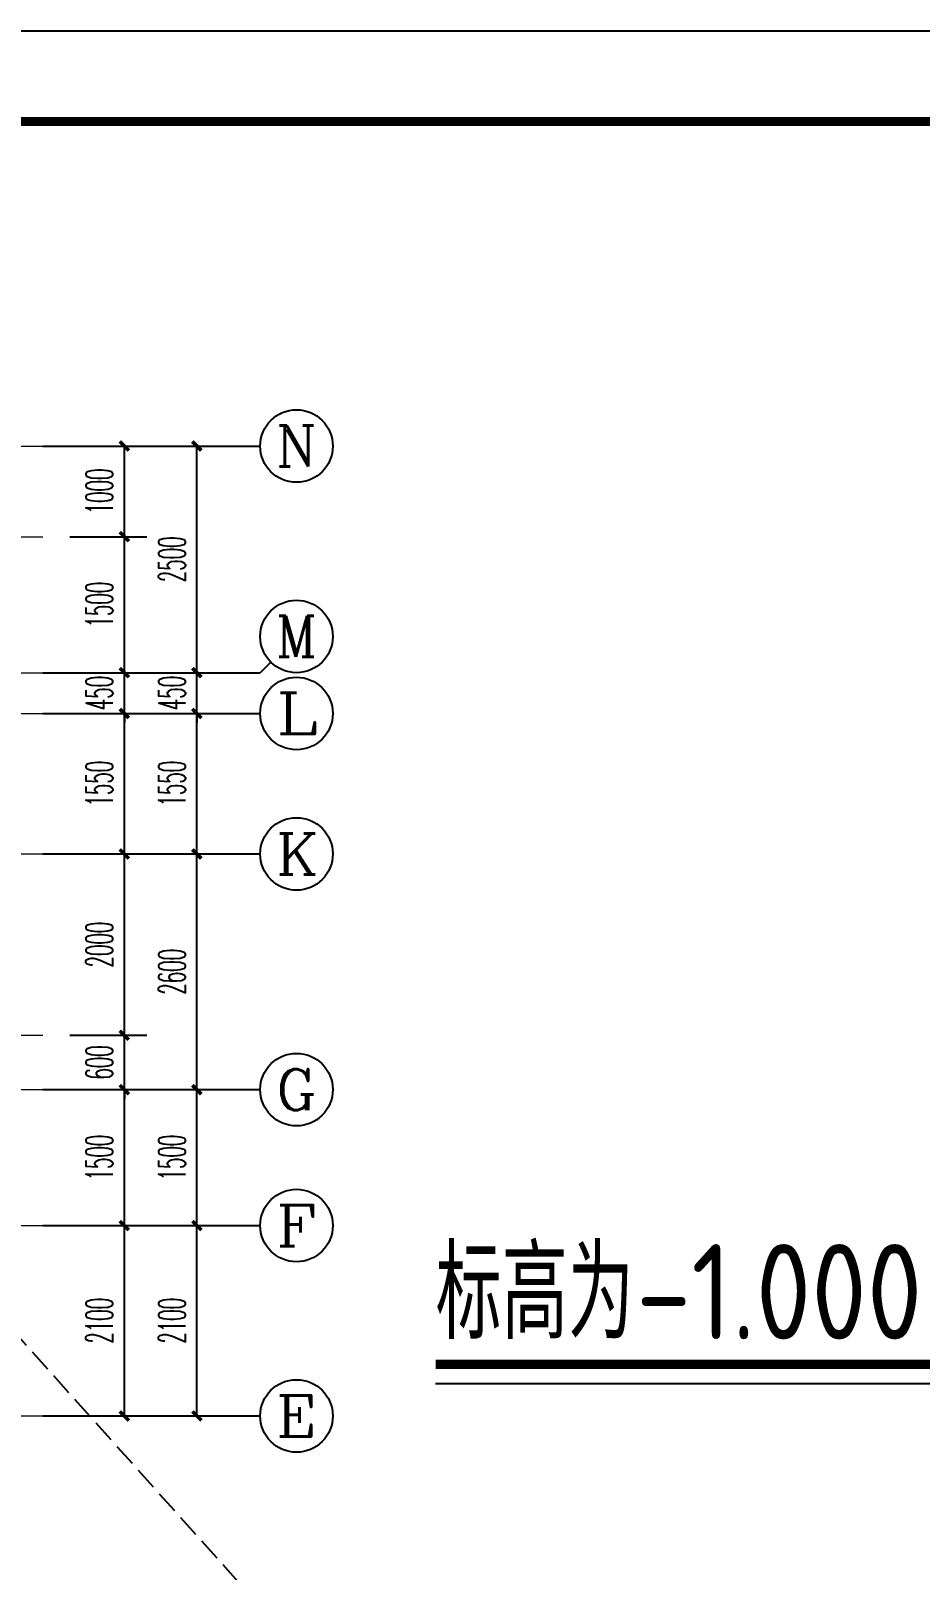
# Model space of a CAD drawing. Extents: x 27938 to 650306, y -92720 to 1524912.
# Drawn here: x 277926 to 287739, y 762082 to 779065 of the extents above; entities that cross this region are included whole.
import ezdxf
from ezdxf.enums import TextEntityAlignment as Align

# ---------------------------------------------------------------- set-up
doc = ezdxf.new("R2010")
doc.units = 0
doc.header["$LTSCALE"] = 1000
doc.header["$MEASUREMENT"] = 0
doc.linetypes.add('__DASH', pattern=[0.35, 0.25, -0.1])
doc.linetypes.add('DOTE', pattern=[2.42, 2, -0.2, 0.02, -0.2])
for name, color, linetype in [('AXIS', 3, 'Continuous'), ('AXIS_TEXT', 4, 'Continuous'), ('DIM_SYMB', 3, 'Continuous'), ('图框', 140, 'Continuous')]:
    doc.layers.add(name, color=color, linetype=linetype)
doc.layers.add('DOTE', color=19, linetype='DOTE', lineweight=9)
doc.layers.add('yichutu', color=7, linetype='Continuous', true_color=0xffffff, plot=False)
doc.styles.add('_TCH_AXIS', font='COMPLEX', dxfattribs={"bigfont": 'GBCBIG'})
doc.styles.add('_TCH_DIM_T3', font='SIMPLEX.shx', dxfattribs={"width": 0.494118, "bigfont": 'GBCBIG.shx'})
doc.styles.add('COMPLEX', font='COMPLEX')
doc.styles.get("Standard").update_dxf_attribs({"font": 'gbenor.shx', "bigfont": 'gbcbig.shx'})
doc.dimstyles.new('_TCH_ARCH&&100', dxfattribs={"dimtxt": 297.5, "dimasz": 100, "dimexe": 250, "dimexo": 300, "dimgap": 126.25, "dimtad": 1, "dimdec": 0, "dimzin": 0, "dimdsep": 46, "dimtxsty": '_TCH_DIM_T3', "dimblk": 'ARCHTICK', "dimcen": 0.09, "dimclrt": 4, "dimazin": 2, "dimtfac": 1, "dimtdec": 0, "dimtix": 1, "dimtmove": 2, "dimatfit": 3, "dimfxl": 1, "dimtolj": 1, "dimtzin": 0, "dimarcsym": 0})

# ---------------------------------------------------------------- blocks, each defined once
blk = doc.blocks.new('TK')
at = {"layer": '图框'}
blk.add_lwpolyline([(465375, 548714), (549475, 548714), (549475, 489314), (465375, 489314)], close=True, dxfattribs=at)
blk.add_lwpolyline([(465375, 548714), (549475, 548714), (549475, 489314), (465375, 489314)], close=True, dxfattribs=at)
at = {"layer": '图框', "const_width": 100}
blk.add_lwpolyline([(548475, 490314), (548475, 547714), (467875, 547714), (467875, 490314)], close=True, dxfattribs=at)
blk = doc.blocks.new('yct-841-594-84100-59400-100-1000.0')
at = {"layer": 'yichutu', "color": 7, "true_color": 0xffffff}
blk.add_lwpolyline([(0, 0), (0, 59400), (84100, 59400), (84100, 0)], close=True, dxfattribs=at)
blk = doc.blocks.new('_ArchTick')
at = {"color": 0, "linetype": 'ByBlock', "const_width": 0.4}
blk.add_lwpolyline([(-0.5, -0.5), (0.5, 0.5)], dxfattribs=at)
blk = doc.blocks.new('*D1193')
at = {"layer": 'AXIS', "color": 0, "lineweight": -2}
for p, q in [((11964, -7600), (13614, -7600)), ((13364, -9700), (13364, -7600)), ((11964, -9700), (13614, -9700))]:
    blk.add_line(p, q, dxfattribs=at)
at = {"layer": 'Defpoints', "color": 0}
for p in [(11664, -7600), (13364, -7600), (11664, -9700)]:
    blk.add_point(p, dxfattribs=at)
at = {"layer": 'AXIS', "color": 0, "lineweight": -2, "xscale": 100, "yscale": 100, "zscale": 100}
for p, rotation in [((13364, -7600), 90), ((13364, -9700), 270)]:
    blk.add_blockref('_ArchTick', p, dxfattribs=dict(at, rotation=rotation))
at = {"layer": 'AXIS', "color": 4, "insert": (13089, -8650), "char_height": 297.5, "attachment_point": 5, "rotation": 90, "style": '_TCH_DIM_T3'}
blk.add_mtext('\\A1;2100', dxfattribs=at)
blk = doc.blocks.new('*D1194')
at = {"layer": 'AXIS', "color": 0, "lineweight": -2}
for p, q in [((11964, -6100), (13614, -6100)), ((13364, -7600), (13364, -6100)), ((11964, -7600), (13614, -7600))]:
    blk.add_line(p, q, dxfattribs=at)
at = {"layer": 'Defpoints', "color": 0}
for p in [(11664, -6100), (13364, -6100), (11664, -7600)]:
    blk.add_point(p, dxfattribs=at)
at = {"layer": 'AXIS', "color": 0, "lineweight": -2, "xscale": 100, "yscale": 100, "zscale": 100}
for p, rotation in [((13364, -6100), 90), ((13364, -7600), 270)]:
    blk.add_blockref('_ArchTick', p, dxfattribs=dict(at, rotation=rotation))
at = {"layer": 'AXIS', "color": 4, "insert": (13089, -6850), "char_height": 297.5, "attachment_point": 5, "rotation": 90, "style": '_TCH_DIM_T3'}
blk.add_mtext('\\A1;1500', dxfattribs=at)
blk = doc.blocks.new('*D1195')
at = {"layer": 'AXIS', "color": 0, "lineweight": -2}
for p, q in [((11964, -3500), (13614, -3500)), ((13364, -6100), (13364, -3500)), ((11964, -6100), (13614, -6100))]:
    blk.add_line(p, q, dxfattribs=at)
at = {"layer": 'Defpoints', "color": 0}
for p in [(11664, -3500), (13364, -3500), (11664, -6100)]:
    blk.add_point(p, dxfattribs=at)
at = {"layer": 'AXIS', "color": 0, "lineweight": -2, "xscale": 100, "yscale": 100, "zscale": 100}
for p, rotation in [((13364, -3500), 90), ((13364, -6100), 270)]:
    blk.add_blockref('_ArchTick', p, dxfattribs=dict(at, rotation=rotation))
at = {"layer": 'AXIS', "color": 4, "insert": (13089, -4800), "char_height": 297.5, "attachment_point": 5, "rotation": 90, "style": '_TCH_DIM_T3'}
blk.add_mtext('\\A1;2600', dxfattribs=at)
blk = doc.blocks.new('*D1196')
at = {"layer": 'AXIS', "color": 0, "lineweight": -2}
for p, q in [((11964, -1950), (13614, -1950)), ((13364, -3500), (13364, -1950)), ((11964, -3500), (13614, -3500))]:
    blk.add_line(p, q, dxfattribs=at)
at = {"layer": 'Defpoints', "color": 0}
for p in [(11664, -1950), (13364, -1950), (11664, -3500)]:
    blk.add_point(p, dxfattribs=at)
at = {"layer": 'AXIS', "color": 0, "lineweight": -2, "xscale": 100, "yscale": 100, "zscale": 100}
for p, rotation in [((13364, -1950), 90), ((13364, -3500), 270)]:
    blk.add_blockref('_ArchTick', p, dxfattribs=dict(at, rotation=rotation))
at = {"layer": 'AXIS', "color": 4, "insert": (13089, -2725), "char_height": 297.5, "attachment_point": 5, "rotation": 90, "style": '_TCH_DIM_T3'}
blk.add_mtext('\\A1;1550', dxfattribs=at)
blk = doc.blocks.new('*D1197')
at = {"layer": 'AXIS', "color": 0, "lineweight": -2}
for p, q in [((11964, -1500), (13614, -1500)), ((13364, -1500), (13364, -1400)), ((13364, -1950), (13364, -1500)), ((11964, -1950), (13614, -1950)), ((13364, -1950), (13364, -2050))]:
    blk.add_line(p, q, dxfattribs=at)
at = {"layer": 'Defpoints', "color": 0}
for p in [(11664, -1500), (13364, -1500), (11664, -1950)]:
    blk.add_point(p, dxfattribs=at)
at = {"layer": 'AXIS', "color": 0, "lineweight": -2, "xscale": 100, "yscale": 100, "zscale": 100}
for p, rotation in [((13364, -1500), 270), ((13364, -1950), 90)]:
    blk.add_blockref('_ArchTick', p, dxfattribs=dict(at, rotation=rotation))
at = {"layer": 'AXIS', "color": 4, "insert": (13089, -1725), "char_height": 297.5, "attachment_point": 5, "rotation": 90, "style": '_TCH_DIM_T3'}
blk.add_mtext('\\A1;450', dxfattribs=at)
blk = doc.blocks.new('*D1198')
at = {"layer": 'AXIS', "color": 0, "lineweight": -2}
for p, q in [((11964, 1000), (13614, 1000)), ((13364, -1500), (13364, 1000)), ((11964, -1500), (13614, -1500))]:
    blk.add_line(p, q, dxfattribs=at)
at = {"layer": 'Defpoints', "color": 0}
for p in [(11664, 1000), (13364, 1000), (11664, -1500)]:
    blk.add_point(p, dxfattribs=at)
at = {"layer": 'AXIS', "color": 0, "lineweight": -2, "xscale": 100, "yscale": 100, "zscale": 100}
for p, rotation in [((13364, 1000), 90), ((13364, -1500), 270)]:
    blk.add_blockref('_ArchTick', p, dxfattribs=dict(at, rotation=rotation))
at = {"layer": 'AXIS', "color": 4, "insert": (13089, -250), "char_height": 297.5, "attachment_point": 5, "rotation": 90, "style": '_TCH_DIM_T3'}
blk.add_mtext('\\A1;2500', dxfattribs=at)
blk = doc.blocks.new('*D1199')
at = {"layer": 'AXIS', "color": 0, "lineweight": -2}
for p, q in [((11964, -7600), (12814, -7600)), ((12564, -9700), (12564, -7600)), ((11964, -9700), (12814, -9700))]:
    blk.add_line(p, q, dxfattribs=at)
at = {"layer": 'Defpoints', "color": 0}
for p in [(11664, -7600), (12564, -7600), (11664, -9700)]:
    blk.add_point(p, dxfattribs=at)
at = {"layer": 'AXIS', "color": 0, "lineweight": -2, "xscale": 100, "yscale": 100, "zscale": 100}
for p, rotation in [((12564, -7600), 90), ((12564, -9700), 270)]:
    blk.add_blockref('_ArchTick', p, dxfattribs=dict(at, rotation=rotation))
at = {"layer": 'AXIS', "color": 4, "insert": (12289, -8650), "char_height": 297.5, "attachment_point": 5, "rotation": 90, "style": '_TCH_DIM_T3'}
blk.add_mtext('\\A1;2100', dxfattribs=at)
blk = doc.blocks.new('*D1200')
at = {"layer": 'AXIS', "color": 0, "lineweight": -2}
for p, q in [((11964, -6100), (12814, -6100)), ((12564, -7600), (12564, -6100)), ((11964, -7600), (12814, -7600))]:
    blk.add_line(p, q, dxfattribs=at)
at = {"layer": 'Defpoints', "color": 0}
for p in [(11664, -6100), (12564, -6100), (11664, -7600)]:
    blk.add_point(p, dxfattribs=at)
at = {"layer": 'AXIS', "color": 0, "lineweight": -2, "xscale": 100, "yscale": 100, "zscale": 100}
for p, rotation in [((12564, -6100), 90), ((12564, -7600), 270)]:
    blk.add_blockref('_ArchTick', p, dxfattribs=dict(at, rotation=rotation))
at = {"layer": 'AXIS', "color": 4, "insert": (12289, -6850), "char_height": 297.5, "attachment_point": 5, "rotation": 90, "style": '_TCH_DIM_T3'}
blk.add_mtext('\\A1;1500', dxfattribs=at)
blk = doc.blocks.new('*D1201')
at = {"layer": 'AXIS', "color": 0, "lineweight": -2}
for p, q in [((12564, -5500), (12564, -5400)), ((11964, -5500), (12814, -5500)), ((12564, -6100), (12564, -5500)), ((11964, -6100), (12814, -6100)), ((12564, -6100), (12564, -6200))]:
    blk.add_line(p, q, dxfattribs=at)
at = {"layer": 'Defpoints', "color": 0}
for p in [(11664, -5500), (12564, -5500), (11664, -6100)]:
    blk.add_point(p, dxfattribs=at)
at = {"layer": 'AXIS', "color": 0, "lineweight": -2, "xscale": 100, "yscale": 100, "zscale": 100}
for p, rotation in [((12564, -5500), 270), ((12564, -6100), 90)]:
    blk.add_blockref('_ArchTick', p, dxfattribs=dict(at, rotation=rotation))
at = {"layer": 'AXIS', "color": 4, "insert": (12289, -5800), "char_height": 297.5, "attachment_point": 5, "rotation": 90, "style": '_TCH_DIM_T3'}
blk.add_mtext('\\A1;600', dxfattribs=at)
blk = doc.blocks.new('*D1202')
at = {"layer": 'AXIS', "color": 0, "lineweight": -2}
for p, q in [((11964, -3500), (12814, -3500)), ((12564, -5500), (12564, -3500)), ((11964, -5500), (12814, -5500))]:
    blk.add_line(p, q, dxfattribs=at)
at = {"layer": 'Defpoints', "color": 0}
for p in [(11664, -3500), (12564, -3500), (11664, -5500)]:
    blk.add_point(p, dxfattribs=at)
at = {"layer": 'AXIS', "color": 0, "lineweight": -2, "xscale": 100, "yscale": 100, "zscale": 100}
for p, rotation in [((12564, -3500), 90), ((12564, -5500), 270)]:
    blk.add_blockref('_ArchTick', p, dxfattribs=dict(at, rotation=rotation))
at = {"layer": 'AXIS', "color": 4, "insert": (12289, -4500), "char_height": 297.5, "attachment_point": 5, "rotation": 90, "style": '_TCH_DIM_T3'}
blk.add_mtext('\\A1;2000', dxfattribs=at)
blk = doc.blocks.new('*D1203')
at = {"layer": 'AXIS', "color": 0, "lineweight": -2}
for p, q in [((11964, -1950), (12814, -1950)), ((12564, -3500), (12564, -1950)), ((11964, -3500), (12814, -3500))]:
    blk.add_line(p, q, dxfattribs=at)
at = {"layer": 'Defpoints', "color": 0}
for p in [(11664, -1950), (12564, -1950), (11664, -3500)]:
    blk.add_point(p, dxfattribs=at)
at = {"layer": 'AXIS', "color": 0, "lineweight": -2, "xscale": 100, "yscale": 100, "zscale": 100}
for p, rotation in [((12564, -1950), 90), ((12564, -3500), 270)]:
    blk.add_blockref('_ArchTick', p, dxfattribs=dict(at, rotation=rotation))
at = {"layer": 'AXIS', "color": 4, "insert": (12289, -2725), "char_height": 297.5, "attachment_point": 5, "rotation": 90, "style": '_TCH_DIM_T3'}
blk.add_mtext('\\A1;1550', dxfattribs=at)
blk = doc.blocks.new('*D1204')
at = {"layer": 'AXIS', "color": 0, "lineweight": -2}
for p, q in [((11964, -1500), (12814, -1500)), ((12564, -1500), (12564, -1400)), ((12564, -1950), (12564, -1500)), ((11964, -1950), (12814, -1950)), ((12564, -1950), (12564, -2050))]:
    blk.add_line(p, q, dxfattribs=at)
at = {"layer": 'Defpoints', "color": 0}
for p in [(11664, -1500), (12564, -1500), (11664, -1950)]:
    blk.add_point(p, dxfattribs=at)
at = {"layer": 'AXIS', "color": 0, "lineweight": -2, "xscale": 100, "yscale": 100, "zscale": 100}
for p, rotation in [((12564, -1500), 270), ((12564, -1950), 90)]:
    blk.add_blockref('_ArchTick', p, dxfattribs=dict(at, rotation=rotation))
at = {"layer": 'AXIS', "color": 4, "insert": (12289, -1725), "char_height": 297.5, "attachment_point": 5, "rotation": 90, "style": '_TCH_DIM_T3'}
blk.add_mtext('\\A1;450', dxfattribs=at)
blk = doc.blocks.new('*D1205')
at = {"layer": 'AXIS', "color": 0, "lineweight": -2}
for p, q in [((11964, 0), (12814, 0)), ((12564, -1500), (12564, 0)), ((11964, -1500), (12814, -1500))]:
    blk.add_line(p, q, dxfattribs=at)
at = {"layer": 'Defpoints', "color": 0}
for p in [(11664, 0), (12564, 0), (11664, -1500)]:
    blk.add_point(p, dxfattribs=at)
at = {"layer": 'AXIS', "color": 0, "lineweight": -2, "xscale": 100, "yscale": 100, "zscale": 100}
for p, rotation in [((12564, 0), 90), ((12564, -1500), 270)]:
    blk.add_blockref('_ArchTick', p, dxfattribs=dict(at, rotation=rotation))
at = {"layer": 'AXIS', "color": 4, "insert": (12289, -750), "char_height": 297.5, "attachment_point": 5, "rotation": 90, "style": '_TCH_DIM_T3'}
blk.add_mtext('\\A1;1500', dxfattribs=at)
blk = doc.blocks.new('*D1206')
at = {"layer": 'AXIS', "color": 0, "lineweight": -2}
for p, q in [((11964, 1000), (12814, 1000)), ((12564, 0), (12564, 1000)), ((11964, 0), (12814, 0))]:
    blk.add_line(p, q, dxfattribs=at)
at = {"layer": 'Defpoints', "color": 0}
for p in [(11664, 1000), (12564, 1000), (11664, 0)]:
    blk.add_point(p, dxfattribs=at)
at = {"layer": 'AXIS', "color": 0, "lineweight": -2, "xscale": 100, "yscale": 100, "zscale": 100}
for p, rotation in [((12564, 1000), 90), ((12564, 0), 270)]:
    blk.add_blockref('_ArchTick', p, dxfattribs=dict(at, rotation=rotation))
at = {"layer": 'AXIS', "color": 4, "insert": (12289, 500), "char_height": 297.5, "attachment_point": 5, "rotation": 90, "style": '_TCH_DIM_T3'}
blk.add_mtext('\\A1;1000', dxfattribs=at)
blk = doc.blocks.new('_AXISO')
blk.add_circle((0, 0), 0.5)
at = {"layer": 'AXIS_TEXT', "style": 'COMPLEX', "width": 1.041667}
blk.add_attdef('A', text='', height=0.56, dxfattribs=at).set_placement((-0.25, -0.28), (0.25, -0.28), align=Align.FIT)
blk = doc.blocks.new('A$C5F0D06DF')
at = {"layer": 'AXIS'}
for p, q in [((11663.6, 1000), (14063.6, 1000)), ((11663.6, -1500), (14063.6, -1500)), ((14180.7, -1382.8), (14063.6, -1500)), ((11663.6, -1950), (14063.6, -1950)), ((11663.6, -3500), (14063.6, -3500)), ((11663.6, -6100), (14063.6, -6100)), ((11663.6, -7600), (14063.6, -7600)), ((11663.6, -9700), (14063.6, -9700))]:
    blk.add_line(p, q, dxfattribs=at)
at = {"layer": 'DOTE', "linetype": 'DOTE', "ltscale": 0.3}
for p, q in [((300, 1000), (11663.6, 1000)), ((300, 0), (11663.6, 0)), ((300, -1500), (11663.6, -1500)), ((300, -1950), (11663.6, -1950)), ((300, -3500), (11663.6, -3500)), ((300, -5500), (11663.6, -5500)), ((300, -6100), (11663.6, -6100)), ((300, -7600), (11663.6, -7600)), ((300, -9700), (11663.6, -9700))]:
    blk.add_line(p, q, dxfattribs=at)
at = {"layer": 'AXIS'}
ref = blk.add_blockref('_AXISO', (14463.6, 1000), dxfattribs=dict(at, xscale=800, yscale=800, zscale=800))
ref.add_attrib('A', 'N', dxfattribs={"layer": 'AXIS_TEXT', "height": 452.5, "style": '_TCH_AXIS', "width": 1.105263}).set_placement((14237.3, 773.7), (14689.9, 773.7), align=Align.FIT)
ref = blk.add_blockref('_AXISO', (14463.6, -1100), dxfattribs=dict(at, xscale=800, yscale=800, zscale=800))
ref.add_attrib('A', 'M', dxfattribs={"layer": 'AXIS_TEXT', "height": 452.5, "style": '_TCH_AXIS'}).set_placement((14237.3, -1326.3), (14689.9, -1326.3), align=Align.FIT)
ref = blk.add_blockref('_AXISO', (14463.6, -1950), dxfattribs=dict(at, xscale=800, yscale=800, zscale=800))
ref.add_attrib('A', 'L', dxfattribs={"layer": 'AXIS_TEXT', "height": 452.5, "style": '_TCH_AXIS', "width": 1.4}).set_placement((14237.3, -2176.3), (14689.9, -2176.3), align=Align.FIT)
ref = blk.add_blockref('_AXISO', (14463.6, -3500), dxfattribs=dict(at, xscale=800, yscale=800, zscale=800))
ref.add_attrib('A', 'K', dxfattribs={"layer": 'AXIS_TEXT', "height": 452.5, "style": '_TCH_AXIS', "width": 1.105263}).set_placement((14237.3, -3726.3), (14689.9, -3726.3), align=Align.FIT)
ref = blk.add_blockref('_AXISO', (14463.6, -6100), dxfattribs=dict(at, xscale=800, yscale=800, zscale=800))
ref.add_attrib('A', 'G', dxfattribs={"layer": 'AXIS_TEXT', "height": 452.5, "style": '_TCH_AXIS', "width": 1.166667}).set_placement((14237.3, -6326.3), (14689.9, -6326.3), align=Align.FIT)
ref = blk.add_blockref('_AXISO', (14463.6, -7600), dxfattribs=dict(at, xscale=800, yscale=800, zscale=800))
ref.add_attrib('A', 'F', dxfattribs={"layer": 'AXIS_TEXT', "height": 452.5, "style": '_TCH_AXIS', "width": 1.3125}).set_placement((14237.3, -7826.3), (14689.9, -7826.3), align=Align.FIT)
ref = blk.add_blockref('_AXISO', (14463.6, -9700), dxfattribs=dict(at, xscale=800, yscale=800, zscale=800))
ref.add_attrib('A', 'E', dxfattribs={"layer": 'AXIS_TEXT', "height": 452.5, "style": '_TCH_AXIS', "width": 1.3125}).set_placement((14237.3, -9926.3), (14689.9, -9926.3), align=Align.FIT)
for p1, p2, distance, picture, middle in [((11663.6, -1500), (11663.6, 1000), -1700, '*D1198', (13088.6, -250)), ((11663.6, 0), (11663.6, 1000), -900, '*D1206', (12288.6, 500)), ((11663.6, -1500), (11663.6, 0), -900, '*D1205', (12288.6, -750)), ((11663.6, -1950), (11663.6, -1500), -1700, '*D1197', (13088.6, -1725)), ((11663.6, -1950), (11663.6, -1500), -900, '*D1204', (12288.6, -1725)), ((11663.6, -3500), (11663.6, -1950), -1700, '*D1196', (13088.6, -2725)), ((11663.6, -3500), (11663.6, -1950), -900, '*D1203', (12288.6, -2725)), ((11663.6, -6100), (11663.6, -3500), -1700, '*D1195', (13088.6, -4800)), ((11663.6, -5500), (11663.6, -3500), -900, '*D1202', (12288.6, -4500)), ((11663.6, -6100), (11663.6, -5500), -900, '*D1201', (12288.6, -5800)), ((11663.6, -7600), (11663.6, -6100), -1700, '*D1194', (13088.6, -6850)), ((11663.6, -7600), (11663.6, -6100), -900, '*D1200', (12288.6, -6850)), ((11663.6, -9700), (11663.6, -7600), -1700, '*D1193', (13088.6, -8650)), ((11663.6, -9700), (11663.6, -7600), -900, '*D1199', (12288.6, -8650))]:
    dim = blk.add_aligned_dim(p1=p1, p2=p2, distance=distance, dimstyle='_TCH_ARCH&&100', dxfattribs=at)
    dim.commit()
    dim.dimension.update_dxf_attribs({"geometry": picture, "text_midpoint": middle})

msp = doc.modelspace()

# ---------------------------------------------------------------- linework, layer by layer
at = {"color": 251, "linetype": '__DASH', "true_color": 0x636466}
msp.add_line((287216.6, 754129.9), (269893.9, 773483.9), dxfattribs=at)
at = {"layer": 'DIM_SYMB', "const_width": 105}
msp.add_lwpolyline([(282392.5, 764352.7), (295742.7, 764352.7)], dxfattribs=at)
at = {"layer": 'DIM_SYMB'}
msp.add_lwpolyline([(282392.5, 764142.7), (295742.7, 764142.7)], dxfattribs=at)

# ---------------------------------------------------------------- block references
msp.add_blockref('TK', (-205160.9, 230351.7))
at = {"color": 8}
msp.add_blockref('A$C5F0D06DF', (266393.9, 773483.9), dxfattribs=at)
at = {"layer": 'yichutu'}
msp.add_blockref('yct-841-594-84100-59400-100-1000.0', (260214.1, 719665.3), dxfattribs=at)

# ---------------------------------------------------------------- texts
at = {"layer": 'DIM_SYMB', "color": 7}
for s, height, p in [('标高为', 1012.77, (282392.5, 764629.7)), ('-1.000', 1050, (284604.2, 764629.7))]:
    msp.add_text(s, height=height, dxfattribs=at).set_placement(p)

doc.saveas('drawing.dxf')
